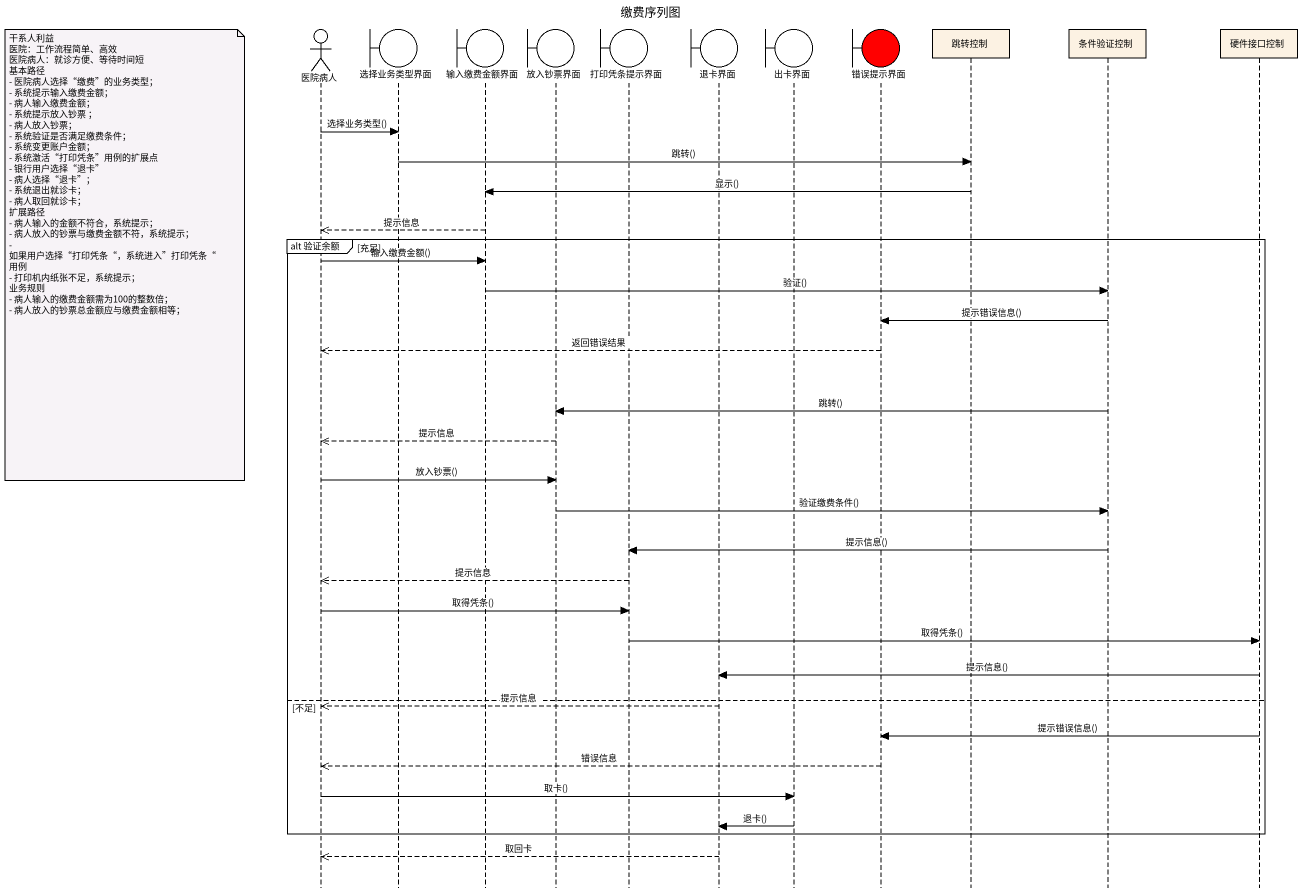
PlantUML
@startuml
title 缴费序列图
hide footbox
actor 医院病人
boundary 选择业务类型界面
boundary 输入缴费金额界面
boundary 放入钞票界面
boundary 打印凭条提示界面
boundary 退卡界面
boundary 出卡界面
boundary 错误提示界面 #FF0000
participant 跳转控制
participant 条件验证控制
participant 硬件接口控制

医院病人 -> 选择业务类型界面 : 选择业务类型()
选择业务类型界面 -> 跳转控制 : 跳转()
跳转控制 -> 输入缴费金额界面 : 显示()
输入缴费金额界面 -->> 医院病人 : 提示信息
group alt 验证余额 [充足]
  note left of 医院病人
    干系人利益
    医院：工作流程简单、高效
    医院病人：就诊方便、等待时间短
    基本路径
    - 医院病人选择“缴费”的业务类型；
    - 系统提示输入缴费金额；
    - 病人输入缴费金额；
    - 系统提示放入钞票 ；
    - 病人放入钞票；
    - 系统验证是否满足缴费条件；
    - 系统变更账户金额；
    - 系统激活“打印凭条”用例的扩展点
    - 银行用户选择“退卡”
    - 病人选择“退卡”；
    - 系统退出就诊卡；
    - 病人取回就诊卡；
    扩展路径
    - 病人输入的金额不符合，系统提示；
    - 病人放入的钞票与缴费金额不符，系统提示；
    - 如果用户选择“打印凭条“，系统进入”打印凭条“用例
    - 打印机内纸张不足，系统提示；
    业务规则
    - 病人输入的缴费金额需为100的整数倍；
    - 病人放入的钞票总金额应与缴费金额相等；
  end note
  医院病人 -> 输入缴费金额界面 : 输入缴费金额()
  输入缴费金额界面 -> 条件验证控制 : 验证()
  条件验证控制 -> 错误提示界面 : 提示错误信息()
  错误提示界面 -->> 医院病人 : 返回错误结果
  条件验证控制 -> 放入钞票界面 : 跳转()
  放入钞票界面 -->> 医院病人 : 提示信息
  医院病人 -> 放入钞票界面 : 放入钞票()
  放入钞票界面 -> 条件验证控制 : 验证缴费条件()
  条件验证控制 -> 打印凭条提示界面 : 提示信息()
  打印凭条提示界面 -->> 医院病人 : 提示信息
  医院病人 -> 打印凭条提示界面 : 取得凭条()
  打印凭条提示界面 -> 硬件接口控制 : 取得凭条()
  硬件接口控制 -> 退卡界面 : 提示信息()
else 不足
  退卡界面 -->> 医院病人 : 提示信息
  硬件接口控制 -> 错误提示界面 : 提示错误信息()
  错误提示界面 -->> 医院病人 : 错误信息
  医院病人 -> 出卡界面 : 取卡()
  出卡界面 -> 退卡界面 : 退卡()
end
退卡界面 -->> 医院病人 : 取回卡
@enduml
